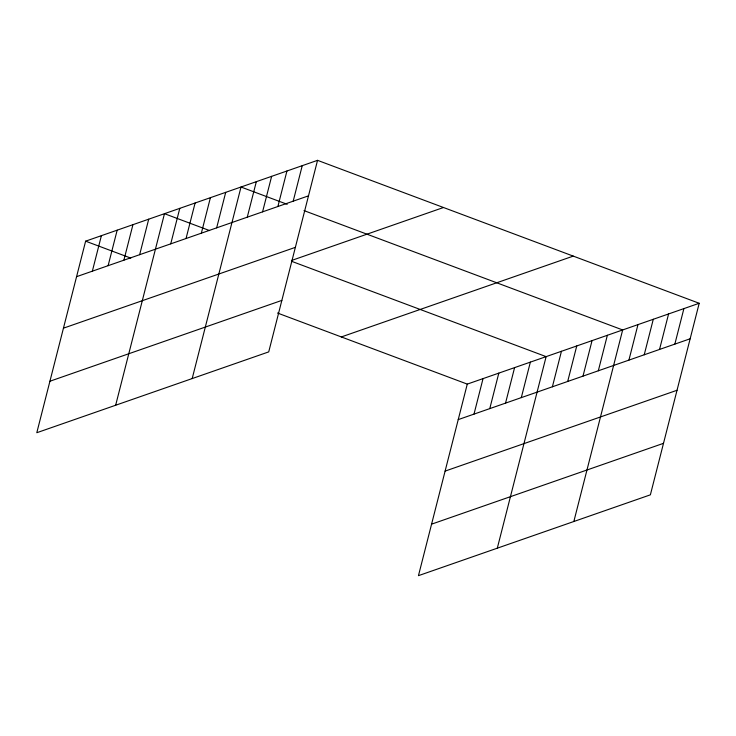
<?xml version="1.0" encoding="UTF-8"?>
<svg xmlns="http://www.w3.org/2000/svg" width="736" height="736" viewBox="0 0 736 736"><rect width="100%" height="100%" fill="white"/><g stroke="black" fill="none" stroke-linecap="round" stroke-linejoin="round"><path stroke-width="1.1" d="M317.547 160.338L85.624 241.169L36.8 432.722L268.723 351.891L317.547 160.338L699.2 303.278L650.376 494.831L418.453 575.662L467.277 384.109L699.2 303.278M92.35 271.179L101.393 235.676M108.118 265.678L117.171 230.184M123.887 260.185L132.94 224.682M139.656 254.693L148.709 219.19M115.653 405.242L164.478 213.688L209.613 230.589M170.734 243.855L179.786 208.352M186.042 238.519L195.095 203.016M201.351 233.183L210.404 197.68M216.66 227.856L225.704 192.354M192.188 378.571L241.012 187.018L287.196 204.314M247.268 217.184L256.321 181.682M262.577 211.848L271.63 176.346M277.886 206.512L286.939 171.01M293.195 201.176L302.238 165.674M474.002 414.11L483.046 378.608M489.771 408.618L498.815 373.115M505.54 403.116L514.593 367.623M521.309 397.624L530.362 362.121M497.306 548.173L546.13 356.629L291.474 261.252M552.386 386.796L561.439 351.293M567.695 381.46L576.748 345.957M583.004 376.124L592.048 340.621M598.313 370.788L607.356 335.285M573.841 521.502L622.665 329.949L303.986 210.597M628.921 360.116L637.974 324.613M644.23 354.78L653.283 319.277M659.539 349.444L668.582 313.941M674.848 344.117L683.891 308.614M76.581 276.672L308.504 195.84M63.452 328.173L295.375 247.342M291.447 260.507L443.495 207.506M49.928 381.23L281.851 300.398M341.329 336.941L573.252 256.11M458.224 419.612L690.147 338.781M445.105 471.104L677.028 390.273M431.581 524.161L663.504 443.33M85.624 241.169L130.76 258.078M277.5 313.03L467.277 384.109"/></g></svg>
